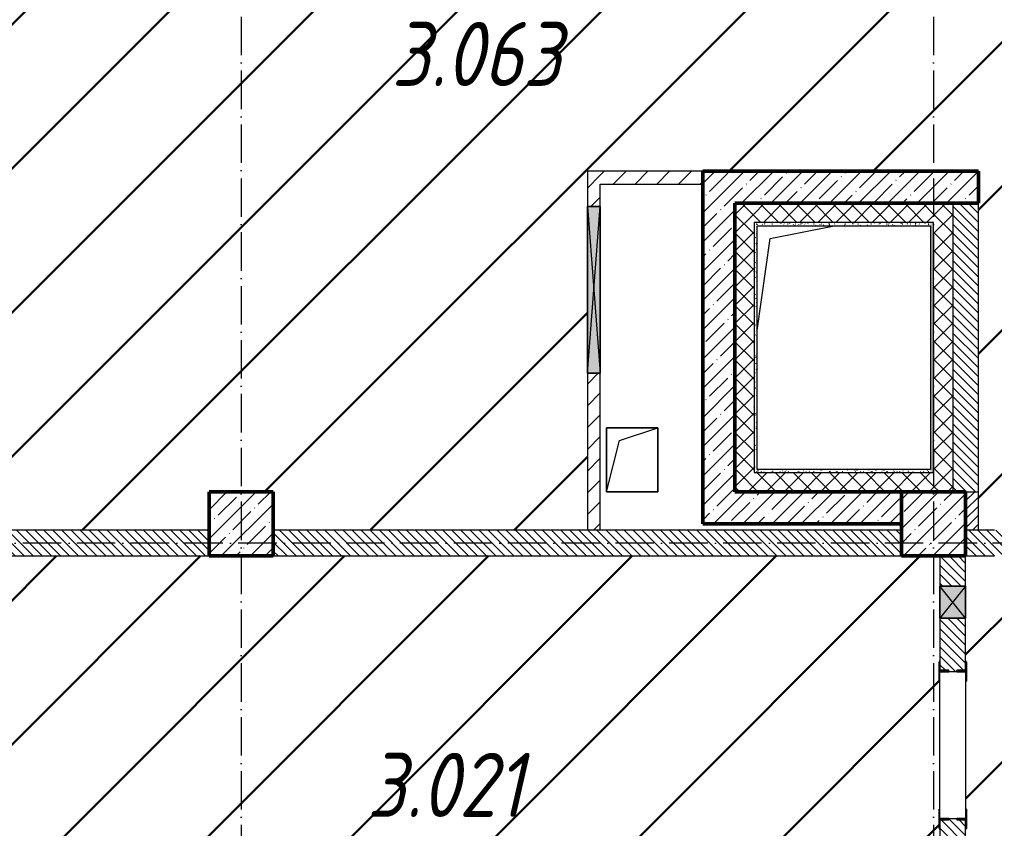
# Model space of a CAD drawing. Header units: millimetres. Extents: x -17017 to 628417, y -109036 to 199237.
# Drawn here: x 359792 to 367396, y -33807 to -27500 of the extents above; entities that cross this region are included whole.
import ezdxf

# ---------------------------------------------------------------- set-up
doc = ezdxf.new("R2010")
doc.units = ezdxf.units.MM
doc.linetypes.add('50_200_ШТРИХ_1Т_ш5_п1_п1_', pattern=[700, 500, -100, 0, -100])
for name, color, linetype, lineweight in [('A-DETL-GENF-OTLN', 7, 'Continuous', 9), ('A-FLOR-____-OTLN', 7, 'Continuous', 9), ('A-GENM-____-MCUT', 7, 'Continuous', 25), ('A-GENM-____-OTLN', 7, 'Continuous', 9), ('A-GENM-____-OTLN-1', 7, 'Continuous', 25), ('A-GLAZ-____-OTLN', 7, 'Continuous', 9), ('A-WALL-____-MCUT', 7, 'Continuous', 13), ('A-WALL-____-MCUT-1', 7, 'Continuous', 9), ('A-WALL-____-MCUT-2', 7, 'Continuous', 50), ('A-WALL-____-PATT-1', 7, 'Continuous', 9), ('A-WALL-FNSH-MCUT-1', 7, 'Continuous', 9), ('I-WALL-____-OTLN', 7, 'Continuous', 9), ('S-COLS-____-MCUT', 7, 'Continuous', 50), ('S-COLS-____-OTLN', 7, 'Continuous', 9), ('S-GRID-____-OTLN-1', 7, '50_200_ШТРИХ_1Т_ш5_п1_п1_', 9), ('Марки помещений', 7, 'Continuous', 9), ('стяжа', 7, 'Continuous', 30)]:
    doc.layers.add(name, color=color, linetype=linetype, lineweight=lineweight)
doc.layers.add('A-WALL-____-PATT-2', color=7, linetype='Continuous', lineweight=9, true_color=0x787878)
doc.styles.add('ISOCPEUR_I_2', font='isocpeui.ttf', dxfattribs={"width": 0.85, "height": 2.3})
pattern_1 = [(135, (283770.707, -86863.456), (-35.35534, -35.35534), [])]
pattern_2 = [(45, (283770.7, -86863.46), (-114.04925, 114.04925), []), (45, (283884.76, -86863.46), (-114.04925, 114.04925), [201.612, -40.322, 3.353, -36.97])]
pattern_3 = [(0, (283770.707, -86863.456), (81.28, 20.32), [3.353, -57.607, 3.353, -57.607, -325.12]), (0, (283770.707, -86863.456), (81.28, 20.32), [-121.92, 3.353, -118.567, 3.353, -57.607, -142.24]), (0, (283770.707, -86863.456), (81.28, 20.32), [-304.8, 3.353, -37.287, 3.353, -98.247]), (120, (283801.187, -86853.296), (-58.2376362, 60.230545), [3.353, -57.607, 3.353, -57.607, -325.12]), (120, (283801.187, -86853.296), (-58.2376362, 60.230545), [-121.92, 3.353, -118.567, 3.353, -57.607, -142.24]), (120, (283801.187, -86853.296), (-58.2376362, 60.230545), [-304.8, 3.353, -37.287, 3.353, -98.247]), (240, (283811.347, -86812.656), (-23.0423638, -80.550545), [3.353, -57.607, 3.353, -57.607, -325.12]), (240, (283811.347, -86812.656), (-23.0423638, -80.550545), [-121.92, 3.353, -118.567, 3.353, -57.607, -142.24]), (240, (283811.347, -86812.656), (-23.0423638, -80.550545), [-304.8, 3.353, -37.287, 3.353, -98.247])]
pattern_4 = [(45, (283770.71, -86863.46), (-70.71068, 70.71068), []), (135, (283770.71, -86863.46), (-70.71068, -70.71068), [])]
pattern_5 = [(45, (283770.71, -86863.46), (-84.85281, 84.85281), [])]

# ---------------------------------------------------------------- blocks, each defined once
blk = doc.blocks.new('BSC_Колонна _Прямоугольная - 500х500-V38-АР1_План отверстий 3 этажа в осях 1-64_Ю-ЯЯ')
at = {"layer": 'S-COLS-____-OTLN'}
h = blk.add_hatch(dxfattribs=at)
h.set_pattern_fill('FP_46', color=256, style=0, pattern_type=2)
h.set_pattern_definition([(45, (-83150, -55431.04), (-114.04925, 114.04925), []), (45, (-83035.95, -55431.04), (-114.04925, 114.04925), [201.613, -40.323, 3.353, -36.97])])
h.paths.add_polyline_path([(-250, -250), (250, -250), (250, 250), (-250, 250)], flags=0)
at = {"layer": 'S-COLS-____-MCUT'}
for p, q in [((250, 250), (-250, 250)), ((-250, 250), (-250, -250)), ((250, -250), (250, 250)), ((-250, -250), (250, -250))]:
    blk.add_line(p, q, dxfattribs=at)
blk = doc.blocks.new('BSC_Колонна _Прямоугольная - 500х500-V42-АР1_План отверстий 3 этажа в осях 1-64_Ю-ЯЯ')
at = {"layer": 'S-COLS-____-OTLN'}
h = blk.add_hatch(dxfattribs=at)
h.set_pattern_fill('FP_50', color=256, style=0, pattern_type=2)
h.set_pattern_definition([(45, (-77750, -55431.04), (-114.04925, 114.04925), []), (45, (-77635.95, -55431.04), (-114.04925, 114.04925), [201.613, -40.323, 3.353, -36.97])])
h.paths.add_polyline_path([(-250, -250), (250, -250), (250, 250), (-250, 250)], flags=0)
at = {"layer": 'S-COLS-____-MCUT'}
for p, q in [((250, 250), (-250, 250)), ((-250, 250), (-250, -250)), ((250, -250), (250, 250)), ((-250, -250), (250, -250))]:
    blk.add_line(p, q, dxfattribs=at)
blk = doc.blocks.new('154_Стойка_СКБ_Уголок - СМ-2180_200-28268025-АР1_План отверстий 3 этажа в осях 1-64_Ю-ЯЯ')
at = {"layer": 'A-GENM-____-MCUT'}
for p, q in [((125, 156), (125, 81)), ((200, 156), (125, 156)), ((200, 150), (200, 156)), ((125, 81), (131, 81)), ((131, 81), (131, 150)), ((131, 150), (200, 150)), ((131, 19), (125, 19)), ((125, 19), (125, -56)), ((131, -50), (131, 19)), ((125, -56), (200, -56)), ((200, -50), (131, -50)), ((200, -56), (200, -50))]:
    blk.add_line(p, q, dxfattribs=at)
blk = doc.blocks.new('Стойка_Влож_Уголок_Опорный - Уголок-28213941-АР1_План отверстий 3 этажа в осях 1-64_Ю-ЯЯ')
at = {"layer": 'A-GENM-____-OTLN'}
for p, q in [((-212, -6), (-212, 0)), ((0, 0), (0, -6)), ((-212, -75), (-212, -6)), ((-212, -6), (-206, -6)), ((-212, -75), (-206, -75)), ((-6, -6), (0, -6)), ((-6, -75), (0, -75)), ((0, -6), (0, -75))]:
    blk.add_line(p, q, dxfattribs=at)
blk = doc.blocks.new('AR_Отверстие прямоугольное _в плите_ - AR_Отверстие прямоугольное _в плите_-30459445-АР1_План отверстий 3 этажа в осях 1-64_Ю-ЯЯ')
at = {"layer": 'A-GENM-____-OTLN'}
for p, q in [((200, 250), (-200, 250)), ((-200, 250), (-200, -250)), ((-100, 150), (200, 250)), ((200, -250), (200, 250)), ((-200, -250), (-100, 150)), ((-200, -250), (200, -250))]:
    blk.add_line(p, q, dxfattribs=at)
blk = doc.blocks.new('AR_Отверстие прямоугольное _в плите_ - AR_Отверстие прямоугольное _в плите_-30552518-АР1_План отверстий 3 этажа в осях 1-64_Ю-ЯЯ')
at = {"layer": 'A-GENM-____-OTLN'}
for p, q in [((-550, 850), (-50, 950)), ((-650, 131.8), (-550, 850))]:
    blk.add_line(p, q, dxfattribs=at)
blk = doc.blocks.new('AR_Отверстие прямоугольное _в стене_ - AR_Отверстие прямоугольное _в стене__ОВ-36941390-АР1_План отверстий 3 этажа в осях 1-64_Ю-ЯЯ')
at = {"layer": 'A-GLAZ-____-OTLN'}
blk.add_hatch(color=256, dxfattribs=at).paths.add_polyline_path([(-650, -50), (650, -50), (650, 50), (-650, 50)], flags=0)
at = {"layer": 'A-DETL-GENF-OTLN'}
for p, q in [((-650, -50), (-650, 50)), ((-650, 50), (650, 50)), ((650, 50), (-650, -50)), ((-650, 50), (650, -50)), ((650, 50), (-650, 50)), ((-650, 50), (-650, -50)), ((650, 50), (650, -50)), ((650, -50), (650, 50)), ((650, -50), (-650, -50)), ((-650, -50), (650, -50))]:
    blk.add_line(p, q, dxfattribs=at)
blk = doc.blocks.new('AR_Отверстие прямоугольное _в стене__БезПР - AR_Отверстие прямоугольное _в стене__БезПР-36899164-АР1_План отверстий 3 этажа в осях 1-64_Ю-ЯЯ')
at = {"layer": 'A-GLAZ-____-OTLN'}
blk.add_hatch(color=256, dxfattribs=at).paths.add_polyline_path([(125, 100), (-125, 100), (-125, -100), (125, -100)], flags=0)
at = {"layer": 'A-DETL-GENF-OTLN'}
for p, q in [((-125, -100), (-125, 100)), ((-125, 100), (125, 100)), ((125, 100), (-125, -100)), ((-125, 100), (125, -100)), ((125, 100), (-125, 100)), ((-125, 100), (-125, -100)), ((125, 100), (125, -100)), ((125, -100), (125, 100)), ((125, -100), (-125, -100)), ((-125, -100), (125, -100))]:
    blk.add_line(p, q, dxfattribs=at)
at = {"layer": 'A-GLAZ-____-OTLN'}
blk.add_line((125, 100), (-125, 100), dxfattribs=at)
blk = doc.blocks.new('3эт')
at = {"layer": 'S-GRID-____-OTLN-1', "color": 251, "ltscale": 0.6, "true_color": 0x636466}
for p, q in [((361520.7, 4029.4), (361520.7, -46882.4)), ((366920.7, 4029.4), (366920.7, -46882.4)), ((387845.1, -31582.4), (279101.9, -31582.4))]:
    blk.add_line(p, q, dxfattribs=at)

msp = doc.modelspace()

# ---------------------------------------------------------------- hatches: boundary and pattern name
at = {"layer": 'A-WALL-____-PATT-1'}
h = msp.add_hatch(dxfattribs=at)
h.set_pattern_fill('FP_7', color=256, style=0, pattern_type=2)
h.set_pattern_definition(pattern_5)
h.paths.add_polyline_path([(364220.7, -31482.4), (364320.7, -31482.4), (364320.7, -30257.4), (364220.7, -30257.4)], flags=0)
h.paths.add_polyline_path([(364314.2, -28957.4), (364320.7, -28957.4), (364320.7, -28682.4), (364220.7, -28682.4), (364220.7, -28957.4)], flags=0)
h = msp.add_hatch(dxfattribs=at)
h.set_pattern_fill('FP_7', color=256, style=0, pattern_type=2)
h.set_pattern_definition(pattern_5)
h.paths.add_polyline_path([(365120.7, -28782.4), (365120.7, -28682.4), (364320.7, -28682.4), (364320.7, -28782.4), (365060, -28782.4)], flags=0)
h = msp.add_hatch(dxfattribs=at)
h.set_pattern_fill('FP_12', color=256, style=0, pattern_type=2)
h.set_pattern_definition(pattern_2)
h.paths.add_polyline_path([(365120.7, -31182.4), (365370.7, -31182.4), (365370.7, -28682.4), (365120.7, -28682.4), (365120.7, -29640)], flags=0)
h = msp.add_hatch(dxfattribs=at)
h.set_pattern_fill('FP_12', color=256, style=0, pattern_type=2)
h.set_pattern_definition(pattern_2)
h.paths.add_polyline_path([(367270.7, -28932.4), (367270.7, -28682.4), (365370.7, -28682.4), (365370.7, -28932.4)], flags=0)
h = msp.add_hatch(dxfattribs=at)
h.set_pattern_fill('FP_4', color=256, style=0, pattern_type=2)
h.set_pattern_definition(pattern_4)
h.paths.add_polyline_path([(365520.7, -31032.4), (365520.7, -28932.4), (365370.7, -28932.4), (365370.7, -31032.4)], flags=0)
h = msp.add_hatch(dxfattribs=at)
h.set_pattern_fill('FP_4', color=256, style=0, pattern_type=2)
h.set_pattern_definition(pattern_4)
h.paths.add_polyline_path([(365520.7, -29082.4), (366920.7, -29082.4), (366920.7, -28932.4), (365520.7, -28932.4)], flags=0)
h = msp.add_hatch(dxfattribs=at)
h.set_pattern_fill('FP_4', color=256, style=0, pattern_type=2)
h.set_pattern_definition(pattern_4)
h.paths.add_polyline_path([(366920.7, -31182.4), (367070.7, -31182.4), (367070.7, -28932.4), (366920.7, -28932.4), (366920.7, -31032.4)], flags=0)
h = msp.add_hatch(dxfattribs=at)
h.set_pattern_fill('FP_9', color=256, style=0, pattern_type=2)
h.set_pattern_definition(pattern_1)
h.paths.add_polyline_path([(367270.7, -31182.4), (367270.7, -28932.4), (367070.7, -28932.4), (367070.7, -31182.4), (367170.7, -31182.4)], flags=0)
h = msp.add_hatch(dxfattribs=at)
h.set_pattern_fill('FP_4', color=256, style=0, pattern_type=2)
h.set_pattern_definition(pattern_4)
h.paths.add_polyline_path([(366827.5, -31182.4), (366920.7, -31182.4), (366920.7, -31032.4), (365370.7, -31032.4), (365370.7, -31182.4), (366670.7, -31182.4)], flags=0)
h = msp.add_hatch(dxfattribs=at)
h.set_pattern_fill('FP_12', color=256, style=0, pattern_type=2)
h.set_pattern_definition(pattern_2)
h.paths.add_polyline_path([(366670.7, -31432.4), (366670.7, -31182.4), (365120.7, -31182.4), (365120.7, -31432.4)], flags=0)
h = msp.add_hatch(dxfattribs=at)
h.set_pattern_fill('FP_8', color=256, style=0, pattern_type=2)
h.set_pattern_definition([(45, (283770.707, -86863.456), (-35.35534, 35.35534), [])])
h.paths.add_polyline_path([(367270.7, -31482.4), (367270.7, -31182.4), (367170.7, -31182.4), (367170.7, -31482.4)], flags=0)
h = msp.add_hatch(dxfattribs=at)
h.set_pattern_fill('FP_9', color=256, style=0, pattern_type=2)
h.set_pattern_definition(pattern_1)
h.paths.add_polyline_path([(361270.7, -31682.4), (361270.7, -31482.4), (358770.7, -31482.4), (358770.7, -31682.4), (359757.6, -31682.4)], flags=0)
h = msp.add_hatch(dxfattribs=at)
h.set_pattern_fill('FP_9', color=256, style=0, pattern_type=2)
h.set_pattern_definition(pattern_1)
h.paths.add_polyline_path([(366670.7, -31682.4), (366670.7, -31482.4), (361770.7, -31482.4), (361770.7, -31682.4), (365060, -31682.4)], flags=0)
h = msp.add_hatch(dxfattribs=at)
h.set_pattern_fill('FP_9', color=256, style=0, pattern_type=2)
h.set_pattern_definition(pattern_1)
h.paths.add_polyline_path([(369620.7, -31682.4), (369620.7, -31482.4), (369170.7, -31482.4), (369170.7, -31682.4)], flags=0)
h.paths.add_polyline_path([(367395.7, -31682.4), (367464.7, -31682.4), (367464.7, -31613.4), (367470.7, -31613.4), (367470.7, -31551.4), (367464.7, -31551.4), (367464.7, -31482.4), (367170.7, -31482.4), (367170.7, -31682.4)], flags=0)
h = msp.add_hatch(dxfattribs=at)
h.set_pattern_fill('FP_9', color=256, style=0, pattern_type=2)
h.set_pattern_definition(pattern_1)
h.paths.add_polyline_path([(367170.7, -34682.4), (367170.7, -33738.4), (367101.7, -33738.4), (367101.7, -33732.4), (367039.7, -33732.4), (367039.7, -33738.4), (366970.7, -33738.4), (366970.7, -34682.4)], flags=0)
h.paths.add_polyline_path([(367101.7, -32582.4), (367101.7, -32576.4), (367170.7, -32576.4), (367170.7, -32167.4), (366970.7, -32167.4), (366970.7, -32576.4), (367039.7, -32576.4), (367039.7, -32582.4)], flags=0)
h.paths.add_polyline_path([(366970.7, -31917.4), (367170.7, -31917.4), (367170.7, -31682.4), (366970.7, -31682.4)], flags=0)
at = {"layer": 'A-WALL-____-PATT-2'}
h = msp.add_hatch(dxfattribs=at)
h.set_pattern_fill('FP_155', color=256, style=0, pattern_type=2)
h.set_pattern_definition(pattern_3)
h.paths.add_polyline_path([(365520.7, -31007.4), (365545.7, -31007.4), (365545.7, -29082.4), (365520.7, -29082.4), (365520.7, -29640)], flags=0)
h = msp.add_hatch(dxfattribs=at)
h.set_pattern_fill('FP_155', color=256, style=0, pattern_type=2)
h.set_pattern_definition(pattern_3)
h.paths.add_polyline_path([(366895.7, -29107.4), (366895.7, -29082.4), (365545.7, -29082.4), (365545.7, -29107.4)], flags=0)
h = msp.add_hatch(dxfattribs=at)
h.set_pattern_fill('FP_155', color=256, style=0, pattern_type=2)
h.set_pattern_definition(pattern_3)
h.paths.add_polyline_path([(366895.7, -31032.4), (366920.7, -31032.4), (366920.7, -29082.4), (366895.7, -29082.4), (366895.7, -31007.4)], flags=0)
h = msp.add_hatch(dxfattribs=at)
h.set_pattern_fill('FP_155', color=256, style=0, pattern_type=2)
h.set_pattern_definition(pattern_3)
h.paths.add_polyline_path([(366895.7, -31032.4), (366895.7, -31007.4), (365520.7, -31007.4), (365520.7, -31032.4), (366827.5, -31032.4)], flags=0)
at = {"layer": 'стяжа'}
h = msp.add_hatch(dxfattribs=at)
h.set_pattern_fill('ANSI31', color=5, scale=250)
h.paths.add_polyline_path([(369440.7, -26282.4), (369440.7, -26232.4), (369440.7, -23682.4), (367270.7, -23682.4), (367270.7, -23982.4), (366570.7, -23982.4), (366570.7, -23682.4), (361970.7, -23682.4), (361970.7, -23982.4), (361270.7, -23982.4), (361270.7, -23682.4), (360980.7, -23682.4), (360480.7, -23682.4), (358770.7, -23682.4), (358770.7, -31482.4), (361270.7, -31482.4), (361270.7, -31182.4), (361770.7, -31182.4), (361770.7, -31482.4), (364220.7, -31482.4), (364220.7, -30257.4), (364220.7, -28957.4), (364220.7, -28682.4), (365120.7, -28682.4), (367270.7, -28682.4), (367270.7, -28932.4), (367270.7, -31182.4), (367270.7, -31482.4), (367395.7, -31482.4), (367395.7, -31476.4), (367470.7, -31476.4), (367470.7, -31482.4), (369170.7, -31482.4), (369440.7, -31482.4), (369440.7, -28932.4), (369440.7, -28882.4)])
h.paths.add_polyline_path([(361970.7, -27482.4), (361270.7, -27482.4), (361270.7, -26982.4), (361270.7, -26782.4), (361270.7, -26382.4), (361270.7, -26032.4), (361970.7, -26032.4), (361970.7, -26982.4)], flags=16)
h.paths.add_polyline_path([(361370.7, -26982.4), (361370.7, -26782.4), (361270.7, -26782.4), (361270.7, -26382.4), (361370.7, -26382.4), (361370.7, -26132.4), (361870.7, -26132.4), (361870.7, -26982.4)], flags=0)
h.paths.add_polyline_path([(361820.7, -26783.8), (361520.7, -26783.8), (361520.7, -26133.8), (361820.7, -26133.8)], flags=0)
h.paths.add_polyline_path([(361370.7, -26782.4), (361320.7, -26582.4), (361370.7, -26382.4)], flags=0)
h.paths.add_polyline_path([(366570.7, -27482.4), (366570.7, -26982.4), (367270.7, -26982.4), (367270.7, -27482.4)], flags=16)
h = msp.add_hatch(dxfattribs=at)
h.set_pattern_fill('ANSI31', color=5, scale=250)
h.paths.add_polyline_path([(366964.7, -32657.4), (366964.7, -32588.4), (366964.7, -32582.4), (366964.7, -32507.4), (366970.7, -32167.4), (366970.7, -31917.4), (366970.7, -31682.4), (366670.7, -31682.4), (361770.7, -31682.4), (361270.7, -31682.4), (358770.7, -31682.4), (358770.7, -31732.4), (358770.7, -32232.4), (358720.7, -32232.4), (358720.7, -32332.4), (358520.7, -32332.4), (358520.7, -32407.4), (358526.7, -32407.4), (358526.7, -32482.4), (358520.7, -34282.4), (358526.7, -34282.4), (358526.7, -34357.4), (358520.7, -34682.4), (358770.7, -34682.4), (361520.7, -34682.4), (361570.7, -34682.4), (364224.7, -34682.4), (364270.7, -34682.4), (365420.7, -34682.4), (365466.7, -34682.4), (365620.7, -34682.4), (365620.7, -34282.4), (366620.7, -34282.4), (366970.7, -34282.4), (366970.7, -33807.4), (366964.7, -33807.4), (366964.7, -33732.4), (366964.7, -33726.4), (366964.7, -33657.4), (366970.3, -32657.4)])
h = msp.add_hatch(dxfattribs=at)
h.set_pattern_fill('ANSI31', color=5, scale=250)
h.paths.add_polyline_path([(378870.7, -32282.4), (378070.7, -32282.4), (377370.7, -32282.4), (377320.7, -32282.4), (377220.7, -32282.4), (377220.7, -33007.4), (377226.7, -33007.4), (377226.7, -33082.4), (377220.7, -34232.4), (377226.7, -34232.4), (377226.7, -34307.4), (377224.7, -34432.4), (379190.7, -34432.4), (379240.7, -34432.4), (379960.7, -34432.4), (380260.7, -34432.4), (380790.7, -34432.4), (380790.7, -32082.4), (380690.7, -32082.4), (380390.7, -32082.4), (378855.7, -32082.4), (378855.7, -32317.4), (378890.7, -32317.4), (378890.7, -33547.4), (378870.7, -33547.4)])
h.paths.add_polyline_path([(377620.7, -32682.4), (377420.7, -32682.4), (377420.7, -32482.4), (377620.7, -32482.4)], flags=16)
h.paths.add_polyline_path([(378870.7, -34197.4), (378890.7, -34197.4), (378890.7, -34397.4), (378870.7, -34397.4)], flags=0)
h.paths.add_polyline_path([(380790.7, -35582.4), (380790.7, -34932.4), (377520.7, -34932.4), (377520.7, -35182.4), (377220.7, -35182.4), (377220.7, -35407.4), (377226.7, -35407.4), (377226.7, -35482.4), (377220.7, -36482.4), (377226.7, -36482.4), (377226.7, -36557.4), (377220.7, -36682.4), (380790.7, -36682.4), (380790.7, -36382.4), (380790.7, -36082.4)])
h.paths.add_polyline_path([(366970.7, -37607.4), (366964.7, -37607.4), (366964.7, -37532.4), (366970.5, -35807.4), (366964.7, -35807.4), (366964.7, -35738.4), (366964.7, -35732.4), (366964.7, -35657.4), (366970.7, -35182.4), (366670.7, -35182.4), (366670.7, -34782.4), (366294.7, -34782.4), (366294.7, -34788.4), (365746.7, -34788.4), (365466.7, -34782.4), (365420.7, -34782.4), (364270.7, -34782.4), (364224.7, -34782.4), (361570.7, -34782.4), (361520.7, -34782.4), (358770.7, -34782.4), (358770.7, -35182.4), (358720.7, -35182.4), (358720.7, -35282.4), (358520.7, -35282.4), (358520.7, -35407.4), (358526.7, -35407.4), (358526.7, -35482.4), (358520.7, -37276.4), (358526.7, -37276.4), (358526.7, -37351.4), (358520.7, -38407.4), (358526.7, -38407.4), (358526.7, -38482.4), (358520.7, -40282.4), (358526.7, -40282.4), (358526.7, -40357.4), (358520.7, -40432.4), (358770.7, -40432.4), (358770.7, -40932.4), (358720.7, -40932.4), (358720.7, -41032.4), (358520.7, -41032.4), (358520.7, -41407.4), (358526.7, -41407.4), (358526.7, -41482.4), (358520.7, -43282.4), (358526.7, -43282.4), (358526.7, -43382.4), (358770.7, -43382.4), (358770.7, -43882.4), (361270.7, -43882.4), (361270.7, -43382.4), (361270.7, -43232.4), (362170.7, -43232.4), (362720.7, -43232.4), (362770.7, -43232.4), (362870.7, -43232.4), (362870.7, -43882.4), (366670.7, -43882.4), (366670.7, -43382.4), (367170.7, -43382.4), (367170.7, -43682.4), (371470.7, -43682.4), (371470.7, -43632.4), (370370.7, -43632.4), (370370.7, -43132.4), (369970.7, -43132.4), (369970.7, -43632.4), (368870.7, -43632.4), (368870.7, -43132.4), (368480.7, -43132.4), (368470.7, -43133.7), (368470.7, -43633.7), (367570.7, -43633.7), (367570.7, -43132.4), (369320.7, -43132.4), (369320.7, -43032.4), (369370.7, -43032.4), (370420.7, -43032.4), (371470.7, -43032.4), (371570.7, -43032.4), (371570.7, -43682.4), (372070.7, -43682.4), (372370.7, -43682.4), (372520.7, -43682.4), (372520.7, -43382.4), (373020.7, -43382.4), (373020.7, -43882.4), (376470.7, -43882.4), (376470.7, -43382.4), (376970.7, -43382.4), (376970.7, -42604.5, -0.268162), (376945.7, -42561.2, -0.268162), (376970.7, -42517.9), (376970.7, -40032.4), (376470.7, -40032.4), (376470.7, -39532.4), (376970.7, -39532.4), (376970.7, -39832.4), (380620.7, -39832.4), (380620.7, -39582.4), (380620.7, -37982.4), (380620.7, -37582.4), (378870.7, -37582.4), (378820.7, -37582.4), (378220.7, -37582.4), (377120.7, -37582.4), (377020.7, -37582.4), (377020.7, -37382.4), (377020.7, -36882.4), (377020.7, -36557.4), (377014.7, -36557.4), (377014.7, -36482.4), (377020.7, -35482.4), (377014.7, -35482.4), (377014.7, -35407.4), (377020.7, -35182.4), (377020.7, -34682.4), (377020.7, -34307.4), (377014.7, -34307.4), (377014.7, -34232.4), (377020.7, -33082.4), (377014.7, -33082.4), (377014.7, -33007.4), (377020.7, -31682.4), (373020.7, -31682.4), (372520.7, -31682.4), (372519.3, -31682.4), (371919.3, -31682.4), (369585.7, -31682.4), (369585.7, -31688.4), (369170.7, -31688.4), (369170.7, -31682.4), (367470.7, -31682.4), (367470.7, -31688.4), (367395.7, -31688.4), (367170.7, -31682.4), (367170.7, -31917.4), (367170.7, -32167.4), (367170.7, -32507.4), (367176.7, -32507.4), (367176.7, -32582.4), (367176.7, -32588.4), (367176.7, -32657.4), (367171.1, -33657.4), (367176.7, -33657.4), (367176.7, -33726.4), (367176.7, -33732.4), (367176.7, -33807.4), (367170.7, -34682.4), (367170.7, -35182.4), (367170.7, -35657.4), (367176.7, -35657.4), (367176.7, -35732.4), (367176.7, -35738.4), (367170.7, -35762.4), (367170.7, -35732.4), (367130.7, -35732.4), (367130.7, -35737.4), (367010.7, -35737.4), (366970.7, -35733.1), (366970.7, -37532.4), (367039.7, -37532.4), (367101.7, -37532.4), (367176.7, -37532.4), (367176.7, -37607.4), (367170.7, -38007.4), (367176.7, -38007.4), (367176.7, -38082.4), (367170.7, -38112.4), (367170.7, -38082.4), (367101.7, -38082.4), (367039.7, -38082.4), (366970.7, -38082.4), (366970.7, -39882.4), (367010.7, -39882.4), (367010.7, -39877.4), (367130.7, -39877.4), (367170.7, -39881.8), (367170.7, -39852.4), (367176.7, -39807.4), (367176.7, -39876.4), (367176.7, -39882.4), (367176.7, -39957.4), (367170.7, -40432.4), (367170.7, -40932.4), (367170.7, -41157.4), (367176.7, -41157.4), (367176.7, -41232.4), (367101.7, -41232.4), (367039.7, -41232.4), (366964.7, -41232.4), (366964.7, -41157.4), (366970.7, -40932.4), (366670.7, -40932.4), (366670.7, -40432.4), (366970.7, -40432.4), (366970.7, -39957.4), (366964.7, -39957.4), (366964.7, -39882.4), (366964.7, -39876.4), (366964.7, -39807.4), (366970.7, -38082.4), (366964.7, -38082.4), (366964.7, -38007.4)])
h.paths.add_polyline_path([(367176.7, -42926.4), (367170.7, -42926.4), (367170.7, -42932.4), (367176.7, -42932.4)], flags=16)
h.paths.add_polyline_path([(366964.7, -42926.4), (366970.7, -42926.4), (367010.7, -42929.9), (367010.7, -42927.4), (367130.7, -42927.4), (367176.7, -42940.1), (367176.7, -42938.4), (367101.7, -42938.4), (367052.1, -42932.4), (367039.7, -42932.4), (367039.7, -42938.4), (366970.7, -42938.4), (366970.7, -43007.4), (366964.7, -43007.4), (366964.7, -42932.4)], flags=16)
h.paths.add_polyline_path([(372520.7, -35182.4), (372520.7, -34682.4), (373020.7, -34682.4), (373470.7, -34682.4), (373720.7, -34682.4), (373820.7, -34682.4), (373820.7, -36882.4), (372720.7, -36882.4), (372720.7, -38732.4), (373820.7, -38732.4), (373820.7, -40932.4), (373020.7, -40932.4), (372520.7, -40932.4), (372520.7, -40432.4)], flags=16)
h.paths.add_polyline_path([(373020.7, -36782.4), (373020.7, -35382.4), (373720.7, -35382.4), (373720.7, -34782.4), (373470.7, -34782.4), (373470.7, -34682.4), (373720.7, -34682.4), (373720.7, -34782.4), (373720.7, -36782.4)], flags=0)
h.paths.add_polyline_path([(373020.7, -38932.4), (373620.7, -38932.4), (373620.7, -40232.4), (373020.7, -40232.4)], flags=0)
h.paths.add_polyline_path([(373020.7, -36782.4), (373020.7, -35382.4), (373720.7, -35382.4), (373137.4, -35499.1)], flags=0)
h.paths.add_polyline_path([(378168.3, -34418.7), (379824.1, -34418.7), (379824.1, -33218.7), (378168.3, -33218.7)], flags=24)
h.paths.add_polyline_path([(377943.9, -36318.4), (379577.4, -36318.4), (379577.4, -35118.4), (377943.9, -35118.4)], flags=24)

# ---------------------------------------------------------------- linework, layer by layer
at = {"layer": 'A-FLOR-____-OTLN'}
for p, q in [((364370.7, -30682.4), (364770.7, -30682.4)), ((364370.7, -31182.4), (364370.7, -30682.4)), ((364770.7, -30682.4), (364770.7, -31182.4)), ((364770.7, -31182.4), (364370.7, -31182.4))]:
    msp.add_line(p, q, dxfattribs=at)
at = {"layer": 'A-WALL-____-MCUT'}
for p, q in [((367070.7, -28932.4), (367070.7, -31182.4)), ((367270.7, -31182.4), (367270.7, -28932.4)), ((367170.7, -31182.4), (367270.7, -31182.4)), ((361270.7, -31482.4), (358770.7, -31482.4)), ((366670.7, -31482.4), (361770.7, -31482.4)), ((367395.7, -31482.4), (367170.7, -31482.4)), ((358770.7, -31682.4), (361270.7, -31682.4)), ((361770.7, -31682.4), (366670.7, -31682.4)), ((366970.7, -31682.4), (366970.7, -31917.4)), ((367170.7, -31917.4), (367170.7, -31682.4)), ((367170.7, -31682.4), (367395.7, -31682.4)), ((366970.7, -32167.4), (366970.7, -32507.4)), ((367170.7, -32507.4), (367170.7, -32167.4)), ((367039.7, -32582.4), (367101.7, -32582.4)), ((367101.7, -33732.4), (367039.7, -33732.4)), ((366970.7, -33807.4), (366970.7, -34282.4)), ((367170.7, -34682.4), (367170.7, -33807.4))]:
    msp.add_line(p, q, dxfattribs=at)
at = {"layer": 'A-WALL-____-MCUT-1'}
for p, q in [((365520.7, -29082.4), (365520.7, -31032.4)), ((366920.7, -29082.4), (365520.7, -29082.4)), ((366920.7, -31032.4), (366920.7, -29082.4)), ((365520.7, -31032.4), (366920.7, -31032.4))]:
    msp.add_line(p, q, dxfattribs=at)
at = {"layer": 'A-WALL-____-MCUT-2'}
for p, q in [((365120.7, -28682.4), (365120.7, -31432.4)), ((367270.7, -28682.4), (365120.7, -28682.4)), ((367270.7, -28932.4), (367270.7, -28682.4)), ((365370.7, -31182.4), (365370.7, -28932.4)), ((365370.7, -28932.4), (367270.7, -28932.4)), ((366670.7, -31182.4), (365370.7, -31182.4)), ((365120.7, -31432.4), (366670.7, -31432.4))]:
    msp.add_line(p, q, dxfattribs=at)
at = {"layer": 'A-WALL-FNSH-MCUT-1'}
for p, q in [((364220.7, -28682.4), (364220.7, -28957.4)), ((365120.7, -28682.4), (364220.7, -28682.4)), ((364320.7, -28957.4), (364320.7, -28782.4)), ((364320.7, -28782.4), (365120.7, -28782.4)), ((365545.7, -31007.4), (365545.7, -29107.4)), ((365545.7, -29107.4), (366895.7, -29107.4)), ((366895.7, -29107.4), (366895.7, -31007.4)), ((364220.7, -30257.4), (364220.7, -31482.4)), ((364320.7, -31482.4), (364320.7, -30257.4)), ((366895.7, -31007.4), (365545.7, -31007.4)), ((367270.7, -31482.4), (367270.7, -31182.4))]:
    msp.add_line(p, q, dxfattribs=at)
at = {"layer": 'I-WALL-____-OTLN'}
for p, q in [((366970.7, -33732.4), (366970.7, -32582.4)), ((367170.7, -32582.4), (367170.7, -33732.4))]:
    msp.add_line(p, q, dxfattribs=at)

# ---------------------------------------------------------------- block references
at = {"layer": 'A-GENM-____-OTLN'}
for name, p in [('AR_Отверстие прямоугольное _в плите_ - AR_Отверстие прямоугольное _в плите_-30552518-АР1_План отверстий 3 этажа в осях 1-64_Ю-ЯЯ', (366195.7, -30057.4)), ('AR_Отверстие прямоугольное _в плите_ - AR_Отверстие прямоугольное _в плите_-30459445-АР1_План отверстий 3 этажа в осях 1-64_Ю-ЯЯ', (364570.7, -30932.4)), ('Стойка_Влож_Уголок_Опорный - Уголок-28213941-АР1_План отверстий 3 этажа в осях 1-64_Ю-ЯЯ', (367176.7, -32582.4))]:
    msp.add_blockref(name, p, dxfattribs=at)
at = {"layer": 'A-GENM-____-OTLN', "rotation": 180}
msp.add_blockref('Стойка_Влож_Уголок_Опорный - Уголок-28213941-АР1_План отверстий 3 этажа в осях 1-64_Ю-ЯЯ', (366964.7, -33732.4), dxfattribs=at)
at = {"layer": 'A-GENM-____-OTLN-1'}
for p, rotation in [((367120.7, -32707.4), 89.99999999999993), ((367020.7, -33607.4), 269.9999999999999)]:
    msp.add_blockref('154_Стойка_СКБ_Уголок - СМ-2180_200-28268025-АР1_План отверстий 3 этажа в осях 1-64_Ю-ЯЯ', p, dxfattribs=dict(at, rotation=rotation))
at = {"layer": 'A-GLAZ-____-OTLN'}
for name, p, rotation in [('AR_Отверстие прямоугольное _в стене_ - AR_Отверстие прямоугольное _в стене__ОВ-36941390-АР1_План отверстий 3 этажа в осях 1-64_Ю-ЯЯ', (364270.7, -29607.4), 89.99999999999987), ('AR_Отверстие прямоугольное _в стене__БезПР - AR_Отверстие прямоугольное _в стене__БезПР-36899164-АР1_План отверстий 3 этажа в осях 1-64_Ю-ЯЯ', (367070.7, -32042.4), 269.9999999999999)]:
    msp.add_blockref(name, p, dxfattribs=dict(at, rotation=rotation))
at = {"layer": 'S-COLS-____-OTLN'}
for name, p in [('BSC_Колонна _Прямоугольная - 500х500-V42-АР1_План отверстий 3 этажа в осях 1-64_Ю-ЯЯ', (361520.7, -31432.4)), ('BSC_Колонна _Прямоугольная - 500х500-V38-АР1_План отверстий 3 этажа в осях 1-64_Ю-ЯЯ', (366920.7, -31432.4))]:
    msp.add_blockref(name, p, dxfattribs=at)
at = {"layer": 'стяжа'}
msp.add_blockref('3эт', (0, 0), dxfattribs=at)

# ---------------------------------------------------------------- texts
at = {"layer": 'Марки помещений', "char_height": 500, "attachment_point": 1, "style": 'ISOCPEUR_I_2'}
for s, insert, width in [('3.063', (362693.7, -27518.6), 785.654), ('3.021', (362502.6, -33217.5), 737.552)]:
    msp.add_mtext(s, dxfattribs=dict(at, insert=insert, width=width))

doc.saveas('drawing.dxf')
